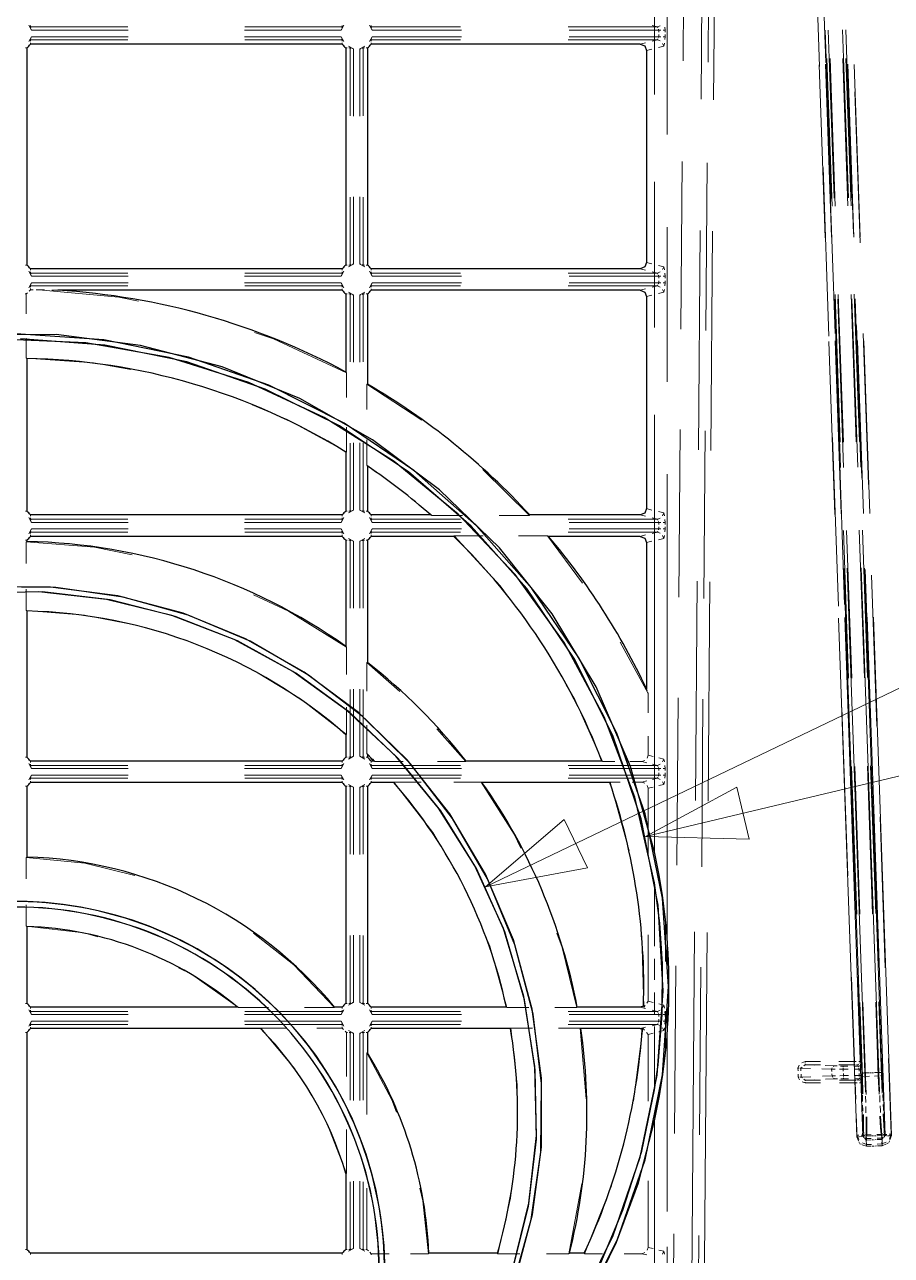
# Model space of a CAD drawing. Header units: millimetres. Extents: x 0 to 1989, y -338 to 950.
# Drawn here: x 850.9 to 988.3, y 220.9 to 416 of the extents above; entities that cross this region are included whole.
import ezdxf

# ---------------------------------------------------------------- set-up
doc = ezdxf.new("R2010")
doc.units = ezdxf.units.MM
doc.layers.add('DETAIL', color=8, linetype='Continuous')
doc.layers.add('FINE', color=9, linetype='Continuous')

msp = doc.modelspace()

# ---------------------------------------------------------------- linework, layer by layer
at = {"layer": 'DETAIL', "lineweight": 25}
for p, q in [((851.26, 412.29), (851.26, 377.87)), ((901.27, 412.88), (851.85, 412.88)), ((901.86, 412.29), (901.86, 377.87)), ((905.26, 412.29), (905.26, 377.87)), ((948.49, 412.88), (905.85, 412.88)), ((949.5, 411.89), (949.5, 378.28)), ((901.27, 377.28), (851.85, 377.28)), ((948.49, 377.28), (905.85, 377.28)), ((901.27, 373.88), (856.18, 373.88)), ((901.86, 373.29), (901.86, 360.92)), ((905.26, 373.29), (905.26, 359.02)), ((948.49, 373.88), (905.85, 373.88)), ((949.5, 372.89), (949.5, 339.28)), ((851.26, 363.07), (851.26, 338.87)), ((901.86, 348.23), (901.86, 338.87)), ((905.26, 346.03), (905.26, 338.87)), ((901.27, 338.28), (851.85, 338.28)), ((915.29, 338.28), (905.85, 338.28)), ((948.49, 338.28), (930.99, 338.28)), ((851.26, 334.29), (851.26, 334.07)), ((901.27, 334.88), (851.85, 334.88)), ((901.86, 334.29), (901.86, 317.44)), ((905.26, 334.29), (905.26, 314.91)), ((918.96, 334.88), (905.85, 334.88)), ((948.49, 334.88), (933.98, 334.88)), ((949.5, 333.89), (949.5, 310.72)), ((851.26, 323.06), (851.26, 299.87)), ((901.86, 303.45), (901.86, 299.87)), ((901.27, 299.28), (851.85, 299.28)), ((905.26, 300.31), (905.26, 299.87)), ((906.29, 299.28), (905.85, 299.28)), ((942.44, 299.28), (920.89, 299.28)), ((851.26, 295.29), (851.26, 284.06)), ((901.27, 295.88), (851.85, 295.88)), ((901.86, 295.29), (901.86, 260.87)), ((905.26, 295.29), (905.26, 260.87)), ((909.43, 295.88), (905.85, 295.88)), ((943.67, 295.88), (923.42, 295.88)), ((884.65, 260.28), (851.85, 260.28)), ((901.27, 260.28), (900.07, 260.28)), ((927.29, 260.28), (905.85, 260.28)), ((948.49, 260.28), (938.51, 260.28)), ((949.01, 260.42), (948.49, 260.28)), ((851.26, 256.29), (851.26, 221.87)), ((888.33, 256.88), (851.85, 256.88)), ((905.26, 256.29), (905.26, 253.05)), ((927.94, 256.88), (905.85, 256.88)), ((948.49, 256.88), (939.08, 256.88)), ((948.49, 256.88), (948.83, 256.83)), ((983.81, 239.83), (983.81, 240.3)), ((987.27, 240.42), (987.31, 239.95)), ((901.86, 233.9), (901.86, 221.87)), ((901.27, 221.28), (851.85, 221.28)), ((925.87, 221.28), (915, 221.28)), ((939.62, 221.28), (937.27, 221.28))]:
    msp.add_line(p, q, dxfattribs=at)
for points in [[(851.26, 412.29, 0.073339), (851.85, 412.88)], [(901.27, 412.88, 0.07335), (901.86, 412.29)], [(905.26, 412.29, 0.073339), (905.85, 412.88)], [(851.85, 377.28, 0.07335), (851.26, 377.87)], [(901.86, 377.87, 0.073339), (901.27, 377.28)], [(905.85, 377.28, 0.073662), (905.26, 377.87)], [(901.86, 360.92, 0.108704), (856.18, 373.88)], [(901.27, 373.88, 0.073246), (901.86, 373.29)], [(905.26, 373.29, 0.073581), (905.85, 373.88)], [(901.86, 348.23, 0.134913), (851.26, 363.07)], [(930.99, 338.28, 0.075183), (905.26, 359.02)], [(915.29, 338.28, 0.031893), (905.26, 346.03)], [(851.85, 338.28, 0.07335), (851.26, 338.87)], [(901.86, 338.87, 0.073339), (901.27, 338.28)], [(905.85, 338.28, 0.073662), (905.26, 338.87)], [(851.26, 334.29, 0.073416), (851.85, 334.88)], [(901.86, 317.44, 0.150472), (851.26, 334.07)], [(901.27, 334.88, 0.07335), (901.86, 334.29)], [(905.26, 334.29, 0.073416), (905.85, 334.88)], [(942.44, 299.28, 0.108413), (918.96, 334.88)], [(949.5, 310.72, 0.065246), (933.98, 334.88)], [(901.86, 303.45, 0.175939), (851.26, 323.06)], [(920.89, 299.28, 0.061296), (905.26, 314.91)], [(851.85, 299.28, 0.073442), (851.26, 299.87)], [(901.86, 299.87, 0.073558), (901.27, 299.28)], [(906.29, 299.28, 0.004605), (905.26, 300.31)], [(905.85, 299.28, 0.073754), (905.26, 299.87)], [(851.26, 295.29, 0.073416), (851.85, 295.88)], [(901.27, 295.88, 0.07335), (901.86, 295.29)], [(905.26, 295.29, 0.073416), (905.85, 295.88)], [(927.29, 260.28, 0.127279), (909.43, 295.88)], [(938.51, 260.28, 0.108064), (923.42, 295.88)], [(949.01, 260.42, 0.090852), (943.67, 295.88)], [(900.07, 260.28, 0.217002), (851.26, 284.06)], [(867.96, 163.11, 0.414212), (905.04, 236.98, 0.414213), (831.16, 274.06, 0.414214), (794.08, 200.18, 0.236852), (831.16, 163.11)], [(867.42, 162.96, 0.414215), (905.18, 236.45, 0.414215), (831.7, 274.21, 0.414212), (793.94, 200.72, 0.241885), (831.7, 162.96)], [(884.65, 260.28, 0.168681), (851.26, 273.06), (851.26, 260.87)], [(952.52, 253.04, 0.051038), (952.52, 274.12)], [(851.85, 260.28, 0.073373), (851.26, 260.87)], [(901.86, 260.87, 0.073393), (901.27, 260.28)], [(905.85, 260.28, 0.073685), (905.26, 260.87)], [(851.26, 256.29, 0.073558), (851.85, 256.88)], [(901.86, 233.9, 0.124204), (888.33, 256.88)], [(905.26, 256.29, 0.073558), (905.85, 256.88)], [(925.87, 221.28, 0.113599), (927.94, 256.88)], [(937.27, 221.28, 0.099452), (939.08, 256.88)], [(939.62, 221.28, 0.093058), (948.83, 256.83)], [(915, 221.28, 0.128943), (905.26, 253.05)], [(851.85, 221.28, 0.073373), (851.26, 221.87)], [(901.86, 221.87, 0.073393), (901.27, 221.28)]]:
    msp.add_lwpolyline(points, format="xyb", dxfattribs=at)
for points in [[(948.49, 412.88), (949.21, 412.59), (949.5, 411.89)], [(949.5, 378.28), (949.21, 377.57), (948.49, 377.28)], [(948.49, 373.88), (949.21, 373.59), (949.5, 372.89)], [(950.79, 284.89), (946.98, 298.42), (941.51, 311.02), (934.54, 322.59), (926.21, 333.05), (916.67, 342.28), (906.06, 350.2), (894.54, 356.72), (882.24, 361.73), (869.31, 365.14), (855.91, 366.85), (842.18, 366.78)], [(938.85, 211.41), (944.85, 223.35), (949.28, 236.11), (952.04, 249.56), (952.98, 263.58), (952.03, 277.54), (949.26, 290.94), (944.8, 303.68), (938.78, 315.61), (931.32, 326.62), (922.55, 336.57), (912.6, 345.34), (901.59, 352.8), (889.66, 358.82), (876.92, 363.28), (863.51, 366.05), (849.56, 367)], [(950.79, 280), (947.64, 293.57), (942.81, 306.3), (936.44, 318.09), (928.68, 328.82), (919.66, 338.41), (909.52, 346.75), (898.4, 353.73), (886.46, 359.26), (873.82, 363.24), (860.63, 365.55), (847.02, 366.11)], [(938.38, 212.31), (944.2, 224.08), (948.5, 236.52), (951.18, 249.5), (952.15, 262.87), (951.34, 276.46), (948.64, 290.14), (944.14, 303.33), (938.04, 315.51), (930.52, 326.6), (921.7, 336.5), (911.76, 345.13), (900.83, 352.4), (889.06, 358.23), (876.62, 362.52), (863.64, 365.2), (850.27, 366.18)], [(949.5, 339.28), (949.21, 338.57), (948.49, 338.28)], [(948.49, 334.88), (949.21, 334.59), (949.5, 333.89)], [(928.32, 218.87), (930.86, 229.23), (932.05, 239.94), (931.8, 250.9), (930.04, 261.98), (926.81, 272.73), (922.27, 282.7), (916.55, 291.84), (909.76, 300.07), (902.02, 307.3), (893.44, 313.48), (884.16, 318.52), (874.27, 322.34), (863.91, 324.89), (853.2, 326.07), (842.24, 325.82)], [(928.18, 218.33), (930.79, 228.67), (932.05, 239.39), (931.87, 250.35), (930.18, 261.45), (927.02, 272.21), (922.56, 282.23), (916.89, 291.41), (910.16, 299.68), (902.46, 306.97), (893.93, 313.2), (884.67, 318.31), (874.81, 322.2), (864.47, 324.81), (853.75, 326.07), (842.79, 325.89)], [(928.67, 217.07), (931.42, 227.42), (932.84, 238.11), (932.85, 249.01), (931.39, 259.99), (928.4, 270.93), (923.97, 281.37), (918.31, 290.9), (911.56, 299.45), (903.83, 306.97), (895.25, 313.39), (885.96, 318.65), (876.07, 322.69), (865.72, 325.45), (855.03, 326.86), (844.13, 326.87)], [(928.37, 216.29), (931.23, 226.61), (932.75, 237.29), (932.87, 248.18), (931.52, 259.17), (928.64, 270.14), (924.32, 280.62), (918.76, 290.2), (912.09, 298.82), (904.44, 306.41), (895.93, 312.91), (886.69, 318.26), (876.85, 322.4), (866.53, 325.26), (855.86, 326.77), (844.96, 326.89)], [(952.52, 274.12), (952.01, 278.05), (951.46, 281.46), (950.79, 284.89)], [(950.79, 247.17), (951.35, 251.13), (951.99, 259.1), (952.03, 267.16), (951.61, 273.6), (950.79, 280)], [(950.79, 242.28), (951.55, 246.21), (952.09, 249.62), (952.52, 253.04)], [(876.91, 164.74), (886.34, 167.85), (895.32, 171.81), (903.82, 176.57), (911.77, 182.08), (919.15, 188.29), (925.9, 195.15), (931.99, 202.61), (937.36, 210.62), (941.97, 219.13), (945.77, 228.09), (948.73, 237.46), (950.79, 247.17)], [(940.38, 214.08), (944.72, 223.03), (948.21, 232.45), (950.79, 242.28)]]:
    msp.add_lwpolyline(points, dxfattribs=at)
for points in [[(849.56, 161, 0.414214), (907.14, 218.58, 0.414214), (849.56, 276.16, 0.414214), (791.98, 218.58), (792.51, 210.81), (794.05, 203.35), (796.54, 196.26), (799.89, 189.62), (804.04, 183.49), (808.93, 177.95), (814.47, 173.07), (820.59, 168.91), (827.24, 165.56), (834.33, 163.07), (841.79, 161.53)], [(849.56, 161.03, 0.414215), (907.11, 218.58, 0.414214), (849.56, 276.13, 0.414214), (792.01, 218.58), (792.54, 210.82), (794.08, 203.36), (796.56, 196.27), (799.91, 189.63), (804.06, 183.5), (808.94, 177.97), (814.48, 173.09), (820.61, 168.93), (827.25, 165.58), (834.33, 163.1), (841.8, 161.56)]]:
    msp.add_lwpolyline(points, format="xyb", close=True, dxfattribs=at)
at = {"layer": 'FINE', "lineweight": 9}
for p, q in [((958.16, 404.17), (959, 508.36)), ((960.98, 508.25), (960.14, 404.06)), ((955.5, 436.78), (955.29, 410.22)), ((959.25, 410), (959.47, 436.55)), ((975.98, 436.08), (976.92, 409.36)), ((977.9, 409.99), (976.96, 436.82)), ((950.79, 427.99), (950.79, 404.91)), ((952.77, 398.54), (952.77, 423.01)), ((852.01, 415.1), (851.58, 415.88)), ((851.85, 415.81), (851.85, 415.6)), ((867.3, 415.6), (851.85, 415.6)), ((901.27, 415.6), (885.83, 415.6)), ((901.54, 415.88), (901.11, 415.1)), ((901.27, 415.6), (901.27, 415.81)), ((906.01, 415.1), (905.58, 415.88)), ((905.85, 415.81), (905.85, 415.6)), ((920.04, 415.6), (905.85, 415.6)), ((951.24, 415.6), (951.68, 415.78)), ((951.24, 415.6), (951.3, 415.44)), ((952.43, 415.1), (952.4, 415.57)), ((851.58, 413.28), (852.01, 414.06)), ((851.85, 413.56), (867.3, 413.56)), ((851.85, 413.35), (851.85, 413.56)), ((852.01, 414.06), (851.97, 413.91)), ((852.01, 415.1), (867.35, 415.1)), ((867.35, 414.06), (852.01, 414.06)), ((885.77, 415.1), (901.11, 415.1)), ((901.11, 414.06), (885.77, 414.06)), ((885.83, 413.56), (901.27, 413.56)), ((901.11, 415.1), (901.15, 415.26)), ((901.11, 414.06), (901.54, 413.28)), ((901.27, 413.56), (901.27, 413.35)), ((905.58, 413.28), (906.01, 414.06)), ((905.85, 413.56), (920.04, 413.56)), ((905.85, 413.35), (905.85, 413.56)), ((906.01, 414.06), (905.97, 413.91)), ((906.01, 415.1), (920.2, 415.1)), ((920.2, 414.06), (906.01, 414.06)), ((937.06, 413.56), (951.24, 413.56)), ((937.24, 415.1), (951.44, 415.1)), ((951.44, 414.06), (937.24, 414.06)), ((951.24, 413.56), (950.38, 413.35)), ((951.3, 413.72), (951.24, 413.56)), ((951.24, 413.56), (951.68, 413.38)), ((951.38, 415.26), (951.44, 415.1)), ((951.44, 414.06), (951.38, 413.91)), ((951.44, 415.1), (951.75, 415.1)), ((951.44, 415.1), (951.44, 414.78)), ((951.44, 414.39), (951.44, 414.06)), ((951.44, 414.06), (951.75, 414.06)), ((952.12, 415.1), (952.43, 415.1)), ((952.12, 414.06), (952.43, 414.06)), ((952.4, 413.59), (952.43, 414.06)), ((952.43, 414.78), (952.43, 415.1)), ((952.43, 414.06), (952.43, 414.39)), ((978.74, 388.44), (977.8, 415.1)), ((978.3, 415.12), (979.24, 388.46)), ((981.5, 388.5), (980.58, 415.15)), ((981.08, 415.15), (982, 388.5)), ((851.05, 412.29), (851.26, 412.29)), ((851.85, 412.88), (851.85, 413.1)), ((901.27, 413.1), (901.27, 412.88)), ((902.07, 412.29), (901.86, 412.29)), ((902.26, 412.56), (903.04, 412.14)), ((902.54, 412.29), (902.33, 412.29)), ((902.54, 412.29), (902.54, 401.53)), ((903.04, 412.14), (902.88, 412.17)), ((903.04, 401.48), (903.04, 412.14)), ((904.08, 412.14), (904.86, 412.56)), ((904.08, 412.14), (904.08, 401.48)), ((904.58, 401.53), (904.58, 412.29)), ((904.58, 412.29), (904.79, 412.29)), ((905.05, 412.29), (905.26, 412.29)), ((905.85, 412.88), (905.85, 413.1)), ((924, 279.33), (1200.51, 412.13)), ((949.35, 413.1), (948.49, 412.88)), ((949.5, 411.89), (950.35, 412.1)), ((951.38, 412.35), (952.23, 412.57)), ((952.05, 413), (952.23, 412.57)), ((952.23, 412.57), (952.37, 413.02)), ((977.82, 382.21), (976.86, 409.61)), ((977.86, 409.7), (978.82, 382.3)), ((978.09, 410.59), (978.9, 387.22)), ((979.4, 387.21), (978.59, 410.58)), ((980.61, 410.61), (981.42, 387.25)), ((981.92, 387.27), (981.11, 410.63)), ((982.35, 382.32), (981.39, 409.7)), ((982.39, 409.68), (983.35, 382.3)), ((981.44, 407.04), (982.29, 382.84)), ((983.34, 381.39), (982.51, 405.33)), ((955.17, 394.29), (954.95, 367.74)), ((958.91, 367.51), (959.13, 394.06)), ((977.48, 393.32), (978.42, 366.59)), ((979.4, 367.05), (978.46, 393.88)), ((950.79, 391.06), (950.79, 367.98)), ((902.54, 388.63), (902.54, 377.87)), ((903.04, 378.03), (903.04, 388.69)), ((904.08, 388.69), (904.08, 378.03)), ((904.58, 377.87), (904.58, 388.63)), ((952.77, 359.39), (952.77, 383.86)), ((957.72, 348.61), (958, 383.34)), ((959.98, 383.22), (959.7, 348.49)), ((851.26, 377.87), (851.05, 377.87)), ((852.01, 376.1), (851.58, 376.88)), ((851.85, 377.28), (851.85, 377.07)), ((851.85, 376.81), (851.85, 376.6)), ((867.3, 376.6), (851.85, 376.6)), ((901.27, 376.6), (885.83, 376.6)), ((901.54, 376.88), (901.11, 376.1)), ((901.27, 377.07), (901.27, 377.28)), ((901.27, 376.6), (901.27, 376.81)), ((901.86, 377.87), (902.07, 377.87)), ((903.04, 378.03), (902.26, 377.6)), ((902.33, 377.87), (902.54, 377.87)), ((904.08, 378.03), (904.24, 377.99)), ((904.86, 377.6), (904.08, 378.03)), ((904.79, 377.87), (904.58, 377.87)), ((905.26, 377.87), (905.05, 377.87)), ((906.01, 376.1), (905.58, 376.88)), ((905.85, 377.28), (905.85, 377.07)), ((905.85, 376.81), (905.85, 376.6)), ((920.04, 376.6), (905.85, 376.6)), ((951.24, 376.6), (937.06, 376.6)), ((948.49, 377.28), (949.35, 377.07)), ((950.35, 378.06), (949.5, 378.28)), ((950.38, 376.81), (951.24, 376.6)), ((951.24, 376.6), (951.68, 376.78)), ((951.24, 376.6), (951.3, 376.44)), ((952.23, 377.6), (951.38, 377.81)), ((952.05, 377.16), (952.23, 377.6)), ((952.37, 377.14), (952.23, 377.6)), ((952.43, 376.1), (952.4, 376.57)), ((851.58, 374.28), (852.01, 375.06)), ((851.85, 374.56), (867.3, 374.56)), ((851.85, 374.37), (851.85, 374.56)), ((852.01, 375.06), (851.97, 374.91)), ((852.01, 376.1), (867.35, 376.1)), ((867.35, 375.06), (852.01, 375.06)), ((885.77, 376.1), (901.11, 376.1)), ((901.11, 375.06), (885.77, 375.06)), ((885.83, 374.56), (901.27, 374.56)), ((901.11, 376.1), (901.15, 376.26)), ((901.11, 375.06), (901.54, 374.28)), ((901.27, 374.56), (901.27, 374.35)), ((905.58, 374.28), (906.01, 375.06)), ((905.85, 374.56), (920.04, 374.56)), ((905.85, 374.35), (905.85, 374.56)), ((906.01, 375.06), (905.97, 374.91)), ((906.01, 376.1), (920.2, 376.1)), ((920.2, 375.06), (906.01, 375.06)), ((937.24, 376.1), (951.44, 376.1)), ((951.44, 375.06), (937.24, 375.06)), ((951.3, 374.72), (951.24, 374.56)), ((951.24, 374.56), (951.68, 374.38)), ((951.38, 376.26), (951.44, 376.1)), ((951.44, 375.06), (951.38, 374.91)), ((951.44, 376.1), (951.75, 376.1)), ((951.44, 376.1), (951.44, 375.78)), ((951.44, 375.39), (951.44, 375.06)), ((951.44, 375.06), (951.75, 375.06)), ((952.12, 376.1), (952.43, 376.1)), ((952.12, 375.06), (952.43, 375.06)), ((952.4, 374.59), (952.43, 375.06)), ((952.43, 375.78), (952.43, 376.1)), ((952.43, 375.06), (952.43, 375.39)), ((851, 373.29), (851.19, 373.29)), ((851.19, 373.29), (851.41, 373.48)), ((851.19, 373.29), (851.19, 370.12)), ((851.66, 373.73), (851.86, 373.95)), ((851.86, 373.95), (851.85, 374.14)), ((852.26, 373.95), (851.86, 373.95)), ((853.16, 373.95), (852.75, 373.95)), ((853.16, 373.95), (854.1, 373.93)), ((855.24, 373.91), (856.18, 373.88)), ((901.27, 374.1), (901.27, 373.88)), ((902.07, 373.29), (901.86, 373.29)), ((902.26, 373.56), (903.04, 373.14)), ((902.54, 373.29), (902.33, 373.29)), ((902.54, 373.29), (902.54, 362.53)), ((903.04, 373.14), (902.88, 373.17)), ((903.04, 362.48), (903.04, 373.14)), ((904.08, 373.14), (904.86, 373.56)), ((904.08, 373.14), (904.08, 362.48)), ((904.58, 362.53), (904.58, 373.29)), ((904.58, 373.29), (904.79, 373.29)), ((905.05, 373.29), (905.26, 373.29)), ((905.85, 373.88), (905.85, 374.1)), ((949.35, 374.1), (948.49, 373.88)), ((949.5, 372.89), (950.35, 373.1)), ((951.38, 373.35), (952.23, 373.57)), ((952.05, 374), (952.23, 373.57)), ((952.23, 373.57), (952.37, 374.02)), ((979.39, 373.2), (980.21, 349.83)), ((980.71, 349.82), (979.89, 373.19)), ((981.91, 373.23), (982.73, 349.86)), ((982.98, 345.87), (982.06, 372.51)), ((983.23, 349.89), (982.41, 373.25)), ((982.56, 372.51), (983.48, 345.86)), ((980.23, 345.79), (979.3, 372.45)), ((979.8, 372.47), (980.73, 345.82)), ((982.79, 368.32), (983.64, 344.13)), ((984.67, 343.09), (983.84, 367.03)), ((851.19, 366.31), (851.19, 363.14)), ((979.36, 338.37), (978.4, 365.77)), ((979.4, 365.86), (980.36, 338.46)), ((983.87, 338.52), (982.92, 365.89)), ((983.92, 365.87), (984.87, 338.49)), ((851.19, 363.14), (851.21, 363.12)), ((851.24, 363.09), (851.26, 363.07)), ((901.88, 360.88), (901.86, 360.92)), ((901.93, 360.8), (901.91, 360.84)), ((901.93, 360.8), (901.93, 356.89)), ((905.19, 358.98), (905.21, 358.99)), ((905.19, 358.98), (913.88, 353.31)), ((905.19, 358.98), (905.19, 354.97)), ((905.24, 359), (905.26, 359.02)), ((950.79, 354.13), (950.79, 284.89)), ((901.93, 352.18), (901.93, 348.27)), ((954.83, 351.8), (954.61, 325.25)), ((958.58, 325.02), (958.79, 351.58)), ((902.54, 349.63), (902.54, 338.87)), ((903.04, 339.03), (903.04, 349.69)), ((904.08, 349.69), (904.08, 339.03)), ((904.58, 338.87), (904.58, 349.63)), ((905.19, 350.17), (905.19, 346.16)), ((978.98, 350.56), (979.91, 323.83)), ((980.9, 324.11), (979.96, 350.94)), ((901.88, 348.24), (901.86, 348.23)), ((901.93, 348.27), (901.91, 348.25)), ((905.19, 346.16), (908.48, 343.78)), ((905.19, 346.16), (905.21, 346.12)), ((905.24, 346.07), (905.26, 346.03)), ((923.57, 345.5), (930.96, 338.21)), ((949.35, 287.34), (1200.51, 347.13)), ((912.34, 340.8), (915.47, 338.21)), ((851.26, 338.87), (851.05, 338.87)), ((852.01, 337.1), (851.58, 337.88)), ((851.85, 338.28), (851.85, 338.07)), ((851.85, 337.81), (851.85, 337.6)), ((867.3, 337.6), (851.85, 337.6)), ((901.27, 337.6), (885.83, 337.6)), ((901.54, 337.88), (901.11, 337.1)), ((901.27, 338.07), (901.27, 338.28)), ((901.27, 337.6), (901.27, 337.81)), ((901.86, 338.87), (902.07, 338.87)), ((903.04, 339.03), (902.26, 338.6)), ((902.33, 338.87), (902.54, 338.87)), ((904.08, 339.03), (904.24, 338.99)), ((904.86, 338.6), (904.08, 339.03)), ((904.79, 338.87), (904.58, 338.87)), ((905.26, 338.87), (905.05, 338.87)), ((906.01, 337.1), (905.58, 337.88)), ((905.85, 338.28), (905.85, 338.07)), ((905.85, 337.81), (905.85, 337.6)), ((920.04, 337.6), (905.85, 337.6)), ((915.35, 338.26), (915.29, 338.28)), ((915.47, 338.21), (915.42, 338.23)), ((920.31, 338.21), (915.47, 338.21)), ((930.96, 338.21), (926.12, 338.21)), ((930.96, 338.21), (930.97, 338.23)), ((930.98, 338.26), (930.99, 338.28)), ((948.49, 338.28), (949.35, 338.07)), ((950.35, 339.06), (949.5, 339.28)), ((951.24, 337.6), (951.68, 337.78)), ((951.24, 337.6), (951.3, 337.44)), ((952.23, 338.6), (951.38, 338.81)), ((952.05, 338.16), (952.23, 338.6)), ((952.37, 338.14), (952.23, 338.6)), ((952.43, 337.1), (952.4, 337.57)), ((851.58, 335.28), (852.01, 336.06)), ((851.85, 335.56), (867.3, 335.56)), ((851.85, 335.35), (851.85, 335.56)), ((852.01, 336.06), (851.97, 335.91)), ((852.01, 337.1), (867.35, 337.1)), ((867.35, 336.06), (852.01, 336.06)), ((885.77, 337.1), (901.11, 337.1)), ((901.11, 336.06), (885.77, 336.06)), ((885.83, 335.56), (901.27, 335.56)), ((901.11, 337.1), (901.15, 337.26)), ((901.11, 336.06), (901.54, 335.28)), ((901.27, 335.56), (901.27, 335.35)), ((905.58, 335.28), (906.01, 336.06)), ((905.85, 335.56), (920.04, 335.56)), ((905.85, 335.35), (905.85, 335.56)), ((906.01, 336.06), (905.97, 335.91)), ((906.01, 337.1), (920.2, 337.1)), ((920.2, 336.06), (906.01, 336.06)), ((951.3, 335.72), (951.24, 335.56)), ((951.24, 335.56), (951.68, 335.38)), ((951.38, 337.26), (951.44, 337.1)), ((951.44, 336.06), (951.38, 335.91)), ((951.44, 337.1), (951.75, 337.1)), ((951.44, 336.06), (951.75, 336.06)), ((952.12, 337.1), (952.43, 337.1)), ((952.12, 336.06), (952.43, 336.06)), ((952.4, 335.59), (952.43, 336.06)), ((952.43, 336.78), (952.43, 337.1)), ((952.43, 336.06), (952.43, 336.39)), ((980.7, 335.8), (981.52, 312.43)), ((982.02, 312.42), (981.2, 335.79)), ((983.22, 335.84), (984.03, 312.48)), ((984.53, 312.51), (983.72, 335.87)), ((851.05, 334.29), (851.26, 334.29)), ((851.19, 334), (851.21, 334.02)), ((851.19, 334), (851.19, 330.6)), ((851.24, 334.04), (851.26, 334.07)), ((851.85, 334.88), (851.85, 335.1)), ((901.27, 335.1), (901.27, 334.88)), ((902.07, 334.29), (901.86, 334.29)), ((902.26, 334.56), (903.04, 334.14)), ((902.54, 334.29), (902.33, 334.29)), ((902.54, 334.29), (902.54, 323.53)), ((903.04, 334.14), (902.88, 334.17)), ((903.04, 323.48), (903.04, 334.14)), ((904.08, 334.14), (904.86, 334.56)), ((904.08, 334.14), (904.08, 323.48)), ((904.58, 323.53), (904.58, 334.29)), ((904.58, 334.29), (904.79, 334.29)), ((905.05, 334.29), (905.26, 334.29)), ((905.85, 334.88), (905.85, 335.1)), ((918.97, 334.91), (918.96, 334.88)), ((918.99, 334.95), (918.98, 334.93)), ((923.63, 334.95), (918.99, 334.95)), ((933.83, 334.95), (929.19, 334.95)), ((933.83, 334.95), (939.34, 327.48)), ((933.83, 334.95), (933.87, 334.93)), ((933.93, 334.91), (933.98, 334.88)), ((949.35, 335.1), (948.49, 334.88)), ((949.5, 333.89), (950.35, 334.1)), ((951.38, 334.35), (952.23, 334.57)), ((952.05, 335), (952.23, 334.57)), ((952.23, 334.57), (952.37, 335.02)), ((983.6, 249.81), (980.79, 329.79)), ((981.29, 329.82), (984.1, 249.85)), ((984.04, 329.87), (986.82, 249.92)), ((984.14, 329.61), (984.98, 305.41)), ((957.28, 293.04), (957.55, 327.77)), ((959.53, 327.66), (959.26, 292.93)), ((986.01, 304.8), (985.17, 328.73)), ((851.19, 326.53), (851.19, 323.13)), ((851.19, 323.13), (851.21, 323.11)), ((851.24, 323.09), (851.26, 323.06)), ((982.81, 239.74), (979.93, 321.93)), ((980.93, 322.03), (983.81, 239.83)), ((987.31, 239.95), (984.45, 322.09)), ((985.45, 322.07), (988.31, 239.93)), ((945.32, 318.11), (949.78, 309.96)), ((901.88, 317.4), (901.86, 317.44)), ((901.93, 317.3), (901.91, 317.35)), ((901.93, 317.3), (901.93, 312.99)), ((905.19, 314.88), (905.21, 314.89)), ((905.19, 314.88), (910.39, 310.28)), ((905.19, 314.88), (905.19, 310.38)), ((905.24, 314.9), (905.26, 314.91)), ((902.54, 310.63), (902.54, 299.87)), ((903.04, 300.03), (903.04, 310.69)), ((904.08, 310.69), (904.08, 300.03)), ((904.58, 299.87), (904.58, 310.63)), ((949.59, 310.48), (949.5, 310.72)), ((949.78, 309.96), (949.69, 310.2)), ((949.78, 309.96), (949.78, 306.91)), ((954.49, 309.32), (954.28, 282.76)), ((958.24, 282.53), (958.45, 309.09)), ((980.47, 307.79), (981.41, 281.07)), ((982.4, 281.17), (981.47, 308.01)), ((905.19, 304.98), (905.19, 300.47)), ((916.26, 304.41), (920.86, 299.21)), ((901.88, 303.46), (901.86, 303.45)), ((949.78, 303.25), (949.78, 300.21)), ((905.19, 300.47), (905.59, 300.08)), ((905.19, 300.47), (905.21, 300.42)), ((905.24, 300.36), (905.26, 300.31)), ((851.26, 299.87), (851.05, 299.87)), ((852.01, 298.1), (851.58, 298.88)), ((851.85, 299.28), (851.85, 299.07)), ((851.85, 298.81), (851.85, 298.6)), ((867.3, 298.6), (851.85, 298.6)), ((901.27, 298.6), (885.83, 298.6)), ((901.54, 298.88), (901.11, 298.1)), ((901.27, 299.07), (901.27, 299.28)), ((901.27, 298.6), (901.27, 298.81)), ((901.86, 299.87), (902.07, 299.87)), ((903.04, 300.03), (902.26, 299.6)), ((902.33, 299.87), (902.54, 299.87)), ((904.08, 300.03), (904.24, 299.99)), ((904.86, 299.6), (904.08, 300.03)), ((904.79, 299.87), (904.58, 299.87)), ((905.26, 299.87), (905.05, 299.87)), ((906.01, 298.1), (905.58, 298.88)), ((905.85, 299.28), (905.85, 299.07)), ((905.85, 298.81), (905.85, 298.6)), ((920.04, 298.6), (905.85, 298.6)), ((906.06, 299.61), (906.45, 299.21)), ((906.34, 299.26), (906.29, 299.28)), ((906.45, 299.21), (906.4, 299.23)), ((910.95, 299.21), (906.45, 299.21)), ((920.86, 299.21), (916.36, 299.21)), ((920.86, 299.21), (920.87, 299.23)), ((920.88, 299.26), (920.89, 299.28)), ((942.47, 299.26), (942.44, 299.28)), ((942.54, 299.21), (942.51, 299.23)), ((944.49, 299.21), (942.54, 299.21)), ((948.78, 299.21), (946.83, 299.21)), ((948.78, 299.21), (949.22, 299.39)), ((948.78, 299.21), (949.54, 299.02)), ((949.6, 299.76), (949.78, 300.21)), ((950.55, 300.02), (949.78, 300.21)), ((951.24, 298.6), (951.68, 298.78)), ((951.24, 298.6), (951.3, 298.44)), ((952.23, 299.6), (951.46, 299.79)), ((952.05, 299.16), (952.23, 299.6)), ((952.37, 299.14), (952.23, 299.6)), ((952.43, 298.1), (952.4, 298.57)), ((982.01, 298.41), (982.82, 275.04)), ((983.32, 275.03), (982.51, 298.4)), ((984.52, 298.46), (985.34, 275.09)), ((985.84, 275.13), (985.02, 298.5)), ((851.58, 296.28), (852.01, 297.06)), ((851.85, 296.56), (867.3, 296.56)), ((851.85, 296.35), (851.85, 296.56)), ((852.01, 297.06), (851.97, 296.91)), ((852.01, 298.1), (867.35, 298.1)), ((867.35, 297.06), (852.01, 297.06)), ((885.77, 298.1), (901.11, 298.1)), ((901.11, 297.06), (885.77, 297.06)), ((885.83, 296.56), (901.27, 296.56)), ((901.11, 298.1), (901.15, 298.26)), ((901.11, 297.06), (901.54, 296.28)), ((901.27, 296.56), (901.27, 296.35)), ((905.58, 296.28), (906.01, 297.06)), ((905.85, 296.56), (920.04, 296.56)), ((905.85, 296.35), (905.85, 296.56)), ((906.01, 297.06), (905.97, 296.91)), ((906.01, 298.1), (920.2, 298.1)), ((920.2, 297.06), (906.01, 297.06)), ((937.06, 296.56), (951.24, 296.56)), ((951.24, 296.56), (950.47, 296.37)), ((951.3, 296.72), (951.24, 296.56)), ((951.24, 296.56), (951.68, 296.38)), ((951.38, 298.26), (951.44, 298.1)), ((951.44, 297.06), (951.38, 296.91)), ((951.44, 298.1), (951.75, 298.1)), ((951.44, 297.06), (951.75, 297.06)), ((952.12, 298.1), (952.43, 298.1)), ((952.12, 297.06), (952.43, 297.06)), ((952.4, 296.59), (952.43, 297.06)), ((952.43, 297.78), (952.43, 298.1)), ((952.43, 297.06), (952.43, 297.39)), ((851.05, 295.29), (851.26, 295.29)), ((851.85, 295.88), (851.85, 296.1)), ((901.27, 296.1), (901.27, 295.88)), ((902.07, 295.29), (901.86, 295.29)), ((902.26, 295.56), (903.04, 295.14)), ((902.54, 295.29), (902.33, 295.29)), ((902.54, 295.29), (902.54, 284.53)), ((903.04, 295.14), (902.88, 295.17)), ((903.04, 284.48), (903.04, 295.14)), ((904.08, 295.14), (904.86, 295.56)), ((904.08, 295.14), (904.08, 284.48)), ((904.58, 284.53), (904.58, 295.29)), ((904.58, 295.29), (904.79, 295.29)), ((905.05, 295.29), (905.26, 295.29)), ((905.85, 295.88), (905.85, 296.1)), ((909.44, 295.91), (909.43, 295.88)), ((909.47, 295.95), (909.46, 295.93)), ((913.78, 295.95), (909.47, 295.95)), ((923.28, 295.95), (918.96, 295.95)), ((923.28, 295.95), (923.32, 295.93)), ((923.37, 295.91), (923.42, 295.88)), ((943.69, 295.91), (943.67, 295.88)), ((943.72, 295.95), (943.71, 295.93)), ((943.72, 295.95), (946.75, 285.03)), ((945.3, 295.95), (943.72, 295.95)), ((949.22, 295.77), (948.78, 295.95)), ((949.78, 294.96), (949.6, 295.4)), ((949.78, 294.96), (950.55, 295.15)), ((949.78, 294.96), (949.78, 284.41)), ((951.46, 295.38), (952.23, 295.57)), ((952.05, 296), (952.23, 295.57)), ((952.23, 295.57), (952.37, 296.02)), ((985.49, 290.89), (986.33, 266.7)), ((987.34, 266.5), (986.51, 290.44)), ((851.19, 283.99), (851.21, 284.01)), ((851.19, 283.99), (851.19, 280.6)), ((851.24, 284.04), (851.26, 284.06)), ((950.79, 269.95), (950.79, 280)), ((851.19, 276.52), (851.19, 273.13)), ((851.19, 273.13), (851.21, 273.1)), ((851.24, 273.08), (851.26, 273.06)), ((952.52, 267.53), (952.52, 274.12)), ((902.54, 271.63), (902.54, 260.87)), ((903.04, 261.03), (903.04, 271.69)), ((904.08, 271.69), (904.08, 261.03)), ((904.58, 260.87), (904.58, 271.63)), ((948.76, 271.59), (949.07, 260.26)), ((949.78, 271.75), (949.78, 261.21)), ((956.28, 168.02), (957.11, 272.2)), ((950.79, 264.59), (950.79, 267.94)), ((954.15, 266.83), (953.94, 240.27)), ((957.9, 240.05), (958.11, 266.6)), ((981.97, 265.03), (982.44, 251.67)), ((983.44, 251.65), (982.97, 265.07)), ((950.79, 259.23), (950.79, 262.58)), ((851.26, 260.87), (851.05, 260.87)), ((852.01, 259.1), (851.58, 259.88)), ((851.85, 260.28), (851.85, 260.07)), ((851.85, 259.81), (851.85, 259.6)), ((867.3, 259.6), (851.85, 259.6)), ((884.71, 260.26), (884.65, 260.28)), ((884.84, 260.21), (884.78, 260.23)), ((889.59, 260.21), (884.84, 260.21)), ((901.27, 259.6), (885.83, 259.6)), ((900.04, 260.21), (895.29, 260.21)), ((900.04, 260.21), (900.05, 260.23)), ((900.06, 260.26), (900.07, 260.28)), ((901.54, 259.88), (901.11, 259.1)), ((901.27, 260.07), (901.27, 260.28)), ((901.27, 259.6), (901.27, 259.81)), ((901.86, 260.87), (902.07, 260.87)), ((903.04, 261.03), (902.26, 260.6)), ((902.33, 260.87), (902.54, 260.87)), ((904.08, 261.03), (904.24, 260.99)), ((904.86, 260.6), (904.08, 261.03)), ((904.79, 260.87), (904.58, 260.87)), ((905.26, 260.87), (905.05, 260.87)), ((906.01, 259.1), (905.58, 259.88)), ((905.85, 260.28), (905.85, 260.07)), ((905.85, 259.81), (905.85, 259.6)), ((920.04, 259.6), (905.85, 259.6)), ((927.31, 260.26), (927.29, 260.28)), ((927.37, 260.21), (927.35, 260.23)), ((930.83, 260.21), (927.37, 260.21)), ((938.45, 260.21), (934.99, 260.21)), ((938.45, 260.21), (938.47, 260.23)), ((938.49, 260.26), (938.51, 260.28)), ((948.49, 260.28), (949.35, 260.07)), ((949.01, 260.42), (949.03, 260.37)), ((949.05, 260.31), (949.07, 260.26)), ((949.07, 260.26), (949.3, 260.55)), ((949.56, 260.91), (949.78, 261.21)), ((950.55, 261.02), (949.78, 261.21)), ((951.24, 259.6), (951.68, 259.78)), ((951.24, 259.6), (951.3, 259.44)), ((952.23, 260.6), (951.46, 260.79)), ((952.05, 260.16), (952.23, 260.6)), ((952.37, 260.14), (952.23, 260.6)), ((952.43, 259.1), (952.4, 259.57)), ((952.52, 253.04), (952.52, 259.63)), ((983.31, 261.02), (983.72, 249.33)), ((984.22, 249.32), (983.81, 261.01)), ((985.83, 261.07), (986.24, 249.39)), ((986.73, 249.44), (986.33, 261.12)), ((851.58, 257.28), (852.01, 258.06)), ((852.01, 258.06), (851.97, 257.91)), ((852.01, 259.1), (867.35, 259.1)), ((867.35, 258.06), (852.01, 258.06)), ((885.77, 259.1), (901.11, 259.1)), ((901.11, 258.06), (885.77, 258.06)), ((885.83, 257.56), (901.27, 257.56)), ((901.11, 259.1), (901.15, 259.26)), ((901.11, 258.06), (901.54, 257.28)), ((901.27, 257.56), (901.27, 257.37)), ((905.58, 257.28), (906.01, 258.06)), ((905.85, 257.35), (905.85, 257.56)), ((905.85, 257.56), (920.04, 257.56)), ((906.01, 258.06), (905.97, 257.91)), ((906.01, 259.1), (920.2, 259.1)), ((920.2, 258.06), (906.01, 258.06)), ((951.3, 257.72), (951.24, 257.56)), ((951.24, 257.56), (951.68, 257.38)), ((951.38, 259.26), (951.44, 259.1)), ((951.44, 258.06), (951.38, 257.91)), ((951.44, 259.1), (951.75, 259.1)), ((951.44, 258.06), (951.75, 258.06)), ((952.12, 259.1), (952.43, 259.1)), ((952.12, 258.06), (952.43, 258.06)), ((952.4, 257.59), (952.43, 258.06)), ((952.43, 258.78), (952.43, 259.1)), ((952.43, 258.06), (952.43, 258.39)), ((851.05, 256.29), (851.26, 256.29)), ((851.85, 256.88), (851.85, 257.1)), ((888.34, 256.91), (888.33, 256.88)), ((888.36, 256.95), (888.35, 256.93)), ((888.36, 256.95), (893.78, 250.49)), ((892.39, 256.95), (888.36, 256.95)), ((901.27, 256.95), (897.23, 256.95)), ((901.27, 257.14), (901.27, 256.95)), ((901.27, 256.95), (901.46, 256.73)), ((901.71, 256.48), (901.93, 256.29)), ((901.93, 256.29), (901.93, 249.3)), ((902.12, 256.29), (901.93, 256.29)), ((902.26, 256.56), (903.04, 256.14)), ((902.54, 256.29), (902.35, 256.29)), ((902.54, 256.29), (902.54, 245.53)), ((903.04, 256.14), (902.88, 256.17)), ((903.04, 245.48), (903.04, 256.14)), ((904.08, 256.14), (904.86, 256.56)), ((904.08, 256.14), (904.08, 245.48)), ((904.58, 245.53), (904.58, 256.29)), ((904.58, 256.29), (904.79, 256.29)), ((905.05, 256.29), (905.26, 256.29)), ((905.85, 256.88), (905.85, 257.1)), ((927.96, 256.91), (927.94, 256.88)), ((928, 256.95), (927.98, 256.93)), ((931.44, 256.95), (928, 256.95)), ((939, 256.95), (935.56, 256.95)), ((939, 256.95), (939.92, 245.74)), ((939, 256.95), (939.02, 256.93)), ((939.05, 256.91), (939.08, 256.88)), ((948.91, 256.94), (947.42, 245.45)), ((949.35, 257.1), (948.49, 256.88)), ((948.86, 256.86), (948.83, 256.83)), ((949.78, 255.96), (949.51, 256.27)), ((949.78, 255.96), (950.55, 256.15)), ((949.78, 255.96), (949.78, 245.41)), ((950.79, 247.17), (950.79, 257.22)), ((952.05, 257), (952.23, 256.57)), ((905.19, 253.03), (905.19, 243.29)), ((905.19, 253.03), (905.21, 253.03)), ((905.24, 253.04), (905.26, 253.05)), ((974.62, 251.67), (974.14, 251.48)), ((974.62, 251.67), (974.62, 251.5)), ((977.07, 251.67), (974.62, 251.67)), ((982.44, 251.67), (980, 251.67)), ((982.44, 251.67), (982.44, 251.5)), ((982.75, 251.67), (982.44, 251.67)), ((983.44, 251.65), (983.35, 251.42)), ((983.5, 251.59), (983.44, 251.65)), ((988.26, 240.17), (987.84, 252.14)), ((973.71, 251.1), (973.5, 250.62)), ((973.5, 250.62), (973.64, 250.62)), ((973.5, 250.62), (973.52, 250.18)), ((973.54, 249.65), (973.55, 249.2)), ((973.81, 250.62), (973.96, 250.62)), ((973.96, 250.62), (974.16, 250.78)), ((973.97, 250.18), (973.96, 250.62)), ((973.96, 250.62), (975.48, 250.56)), ((974.42, 250.98), (974.62, 251.14)), ((976.08, 251.08), (974.62, 251.14)), ((974.62, 251.14), (977.07, 251.14)), ((979.29, 250.96), (977.83, 251.02)), ((978.84, 250.44), (978.91, 250.66)), ((978.84, 250.44), (979.41, 250.44)), ((978.88, 249.72), (978.9, 249.39)), ((979.08, 250.86), (979.29, 250.96)), ((979.72, 250.96), (979.29, 250.96)), ((980, 251.14), (982.44, 251.14)), ((980.09, 250.44), (980.65, 250.45)), ((980.65, 250.95), (980.23, 250.95)), ((981.43, 250.95), (980.65, 250.95)), ((980.65, 250.45), (980.65, 250.61)), ((980.65, 250.45), (981.44, 250.45)), ((980.67, 250.13), (980.65, 250.45)), ((980.72, 249.43), (980.7, 249.75)), ((983.13, 250.95), (982.35, 250.95)), ((982.39, 250.45), (983.18, 250.45)), ((982.44, 251.14), (982.59, 251.14)), ((982.78, 251.13), (982.94, 251.13)), ((983.16, 251.23), (982.94, 251.13)), ((982.94, 251.13), (983, 251.07)), ((983.07, 251.01), (983.13, 250.95)), ((983.35, 251.04), (983.13, 250.95)), ((983.13, 250.95), (983.14, 250.79)), ((983.16, 250.61), (983.18, 250.45)), ((983.18, 250.45), (983.33, 250.45)), ((983.18, 250.45), (983.19, 250.13)), ((983.2, 249.75), (983.21, 249.43)), ((983.62, 251.47), (983.54, 251.24)), ((983.62, 251.47), (983.57, 251.52)), ((983.69, 246.9), (983.6, 249.81)), ((983.68, 250.47), (983.66, 250.78)), ((983.69, 250.15), (983.68, 250.47)), ((983.71, 249.45), (983.7, 249.77)), ((983.83, 249.84), (983.78, 249.84)), ((983.91, 249.84), (983.86, 249.84)), ((984.1, 249.85), (983.94, 249.85)), ((984.1, 249.85), (984.78, 249.88)), ((984.1, 249.85), (984.2, 246.79)), ((984.91, 249.88), (985.14, 249.89)), ((985.28, 249.9), (985.5, 249.9)), ((986.47, 249.94), (986.32, 249.93)), ((986.43, 246.87), (986.32, 249.93)), ((986.55, 249.94), (986.5, 249.94)), ((986.64, 249.94), (986.59, 249.94)), ((986.82, 249.92), (986.93, 247.01)), ((973.55, 249.2), (973.7, 249.21)), ((973.55, 249.2), (973.76, 248.77)), ((973.87, 249.21), (974.01, 249.2)), ((974.2, 249.06), (974.01, 249.2)), ((974.17, 248.43), (974.62, 248.27)), ((974.62, 248.74), (974.43, 248.88)), ((974.62, 248.74), (976.1, 248.79)), ((977.1, 248.74), (974.62, 248.74)), ((974.62, 248.41), (974.62, 248.27)), ((974.62, 248.27), (977.1, 248.27)), ((978.9, 249.39), (977.37, 249.33)), ((977.88, 248.86), (979.36, 248.92)), ((979.47, 249.41), (978.9, 249.39)), ((978.99, 249.19), (978.9, 249.39)), ((979.36, 248.92), (979.16, 249.01)), ((979.36, 248.92), (979.78, 248.92)), ((982.56, 248.74), (980.08, 248.74)), ((980.72, 249.43), (980.15, 249.42)), ((980.29, 248.93), (980.72, 248.93)), ((981.5, 249.43), (980.72, 249.43)), ((980.72, 249.28), (980.72, 249.43)), ((980.72, 248.93), (981.5, 248.93)), ((983.21, 249.43), (982.43, 249.43)), ((982.45, 248.93), (983.23, 248.93)), ((982.71, 248.74), (982.56, 248.74)), ((982.56, 248.41), (982.56, 248.27)), ((982.56, 248.27), (982.87, 248.27)), ((983.06, 248.75), (982.9, 248.74)), ((983.11, 248.81), (983.06, 248.75)), ((983.06, 248.75), (983.27, 248.66)), ((983.21, 249.43), (983.37, 249.44)), ((983.21, 249.43), (983.22, 249.28)), ((983.23, 248.93), (983.45, 248.84)), ((983.46, 248.48), (983.56, 248.27)), ((983.56, 248.27), (983.61, 248.32)), ((983.65, 245.67), (983.56, 248.27)), ((983.64, 248.66), (983.73, 248.45)), ((983.68, 248.39), (983.73, 248.45)), ((983.72, 249.14), (983.71, 249.45)), ((983.72, 249.33), (983.81, 246.57)), ((984.06, 249.32), (984.22, 249.32)), ((984.22, 249.32), (984.85, 249.34)), ((984.31, 246.42), (984.22, 249.32)), ((985.61, 249.37), (986.24, 249.39)), ((986.24, 249.39), (986.39, 249.4)), ((986.24, 249.39), (986.35, 246.49)), ((986.84, 246.68), (986.73, 249.44)), ((983.73, 245.35), (983.71, 246.32)), ((984.21, 246.18), (984.24, 245.16)), ((986.5, 245.24), (986.46, 246.26)), ((986.95, 246.43), (987, 245.46)), ((950.79, 218.47), (950.79, 242.28)), ((982.76, 242.57), (982.85, 239.98)), ((983.85, 239.96), (983.76, 242.56)), ((898.9, 241.78), (901.93, 233.91)), ((901.93, 240.91), (901.93, 233.91)), ((983.16, 239.98), (982.85, 239.98)), ((982.85, 239.98), (983.14, 239.32)), ((983.91, 240.1), (983.81, 240.3)), ((983.86, 240.13), (983.85, 239.96)), ((984.01, 239.8), (983.85, 239.96)), ((983.89, 240.51), (983.88, 240.34)), ((983.89, 240.51), (983.99, 240.29)), ((983.97, 239.99), (983.93, 240.06)), ((984.07, 239.94), (984, 239.97)), ((984.33, 239.85), (984.12, 239.92)), ((984.19, 240.11), (984.41, 240.03)), ((984.4, 239.85), (984.41, 240.03)), ((985.12, 240.05), (984.41, 240.03)), ((985.48, 239.89), (985.23, 239.88)), ((985.88, 239.9), (985.63, 239.9)), ((986.69, 240.11), (985.98, 240.08)), ((986.79, 239.94), (986.03, 239.91)), ((986.69, 240.11), (986.91, 240.21)), ((986.69, 240.11), (986.72, 239.93)), ((986.99, 240.03), (986.79, 239.94)), ((986.8, 239.75), (986.79, 239.94)), ((987.11, 240.08), (987.04, 240.05)), ((987.09, 240.4), (987.18, 240.62)), ((987.26, 240.08), (987.11, 239.91)), ((987.17, 240.17), (987.14, 240.1)), ((987.17, 239.76), (987.31, 239.95)), ((987.2, 240.45), (987.18, 240.62)), ((987.27, 240.42), (987.18, 240.21)), ((987.78, 239.92), (987.68, 239.92)), ((987.94, 239.92), (987.84, 239.92)), ((987.95, 240.15), (988.26, 240.17)), ((988.31, 239.93), (988, 239.93)), ((988.01, 239.49), (988.26, 240.17)), ((988.31, 239.93), (988.07, 239.26)), ((982.81, 239.74), (983.12, 239.76)), ((983.09, 239.08), (982.81, 239.74)), ((983.25, 238.73), (983.15, 238.95)), ((983.18, 239.76), (983.28, 239.77)), ((983.56, 238.55), (983.33, 238.63)), ((983.34, 239.77), (983.44, 239.77)), ((984.36, 238.23), (983.69, 238.49)), ((983.72, 238.77), (984.39, 238.51)), ((983.81, 239.83), (983.96, 239.65)), ((984, 239.61), (984.05, 239.55)), ((984.08, 239.51), (984.13, 239.45)), ((984.16, 239.41), (984.32, 239.23)), ((984.36, 239.45), (984.2, 239.61)), ((984.33, 239.52), (984.32, 239.46)), ((984.33, 238.92), (984.32, 239.23)), ((985.08, 239.88), (984.33, 239.85)), ((984.33, 239.85), (984.33, 239.66)), ((984.33, 239.62), (984.33, 239.56)), ((984.34, 238.6), (984.34, 238.7)), ((984.36, 238.23), (984.34, 238.54)), ((984.36, 239.45), (984.37, 239.15)), ((985.13, 238.26), (984.36, 238.23)), ((984.38, 238.8), (984.39, 238.51)), ((984.39, 238.51), (985.15, 238.54)), ((985.25, 239.26), (985.5, 239.27)), ((985.54, 238.28), (985.28, 238.27)), ((985.66, 239.28), (985.91, 239.29)), ((985.95, 238.29), (985.69, 238.28)), ((986.06, 238.57), (986.82, 238.6)), ((986.07, 239.29), (986.84, 239.32)), ((986.87, 238.32), (986.1, 238.3)), ((986.93, 239.7), (986.78, 239.53)), ((986.78, 239.53), (986.8, 239.24)), ((986.81, 239.65), (986.81, 239.71)), ((986.82, 239.55), (986.81, 239.61)), ((986.81, 238.89), (986.82, 238.6)), ((986.84, 239.32), (986.82, 239.51)), ((986.82, 238.6), (987.47, 238.9)), ((986.84, 239.32), (986.98, 239.51)), ((986.85, 239.01), (986.84, 239.32)), ((986.86, 238.69), (986.86, 238.79)), ((986.87, 238.32), (986.86, 238.63)), ((987.52, 238.63), (986.87, 238.32)), ((987.01, 239.55), (987.06, 239.61)), ((987.09, 239.65), (987.14, 239.72)), ((987.86, 238.79), (987.65, 238.69)), ((988.02, 239.12), (987.94, 238.9)), ((901.88, 233.91), (901.86, 233.9)), ((901.93, 233.91), (901.91, 233.91)), ((902.54, 232.63), (902.54, 221.87)), ((903.04, 222.03), (903.04, 232.69)), ((904.08, 232.69), (904.08, 222.03)), ((904.58, 221.87), (904.58, 232.63)), ((939.23, 232.27), (937.18, 221.21)), ((949.78, 232.75), (949.78, 222.21)), ((905.19, 231.61), (905.19, 221.88)), ((943.94, 231.99), (939.66, 221.21)), ((953.81, 224.34), (953.6, 197.79)), ((957.56, 197.56), (957.77, 224.11)), ((851.26, 221.87), (851.05, 221.87)), ((851.85, 221.28), (851.85, 221.07)), ((901.27, 221.07), (901.27, 221.28)), ((901.86, 221.87), (902.07, 221.87)), ((903.04, 222.03), (902.26, 221.6)), ((902.33, 221.87), (902.54, 221.87)), ((904.08, 222.03), (904.24, 221.99)), ((904.86, 221.6), (904.08, 222.03)), ((904.77, 221.88), (904.58, 221.87)), ((905.19, 221.88), (905, 221.88)), ((905.41, 221.69), (905.19, 221.88)), ((905.86, 221.21), (905.66, 221.44)), ((905.86, 221.21), (905.85, 221.02)), ((908.69, 221.21), (905.86, 221.21)), ((914.94, 221.21), (912.1, 221.21)), ((914.94, 221.21), (914.96, 221.23)), ((914.98, 221.26), (915, 221.28)), ((925.88, 221.26), (925.87, 221.28)), ((937.18, 221.21), (933.66, 221.21)), ((937.18, 221.21), (937.21, 221.23)), ((937.24, 221.26), (937.27, 221.28)), ((939.63, 221.26), (939.62, 221.28)), ((939.66, 221.21), (939.65, 221.23)), ((942.51, 221.21), (939.66, 221.21)), ((948.78, 221.21), (945.93, 221.21)), ((948.78, 221.21), (949.22, 221.39)), ((948.78, 221.21), (949.54, 221.02)), ((949.6, 221.76), (949.78, 222.21)), ((950.55, 222.02), (949.78, 222.21)), ((952.23, 221.6), (951.46, 221.79)), ((952.05, 221.16), (952.23, 221.6)), ((952.37, 221.14), (952.23, 221.6)), ((952.77, 212.98), (952.77, 222.3))]:
    msp.add_line(p, q, dxfattribs=at)
for points in [[(851.85, 415.6), (851.86, 415.57), (851.89, 415.49), (851.91, 415.44)], [(901.21, 415.44), (901.24, 415.53), (901.27, 415.59), (901.27, 415.6)], [(905.85, 415.6), (905.86, 415.57), (905.89, 415.49), (905.91, 415.44)], [(950.38, 415.81), (951.24, 415.6), (937.06, 415.6)], [(851.91, 413.72), (851.88, 413.63), (851.86, 413.57), (851.85, 413.56)], [(851.97, 415.26), (851.98, 415.22), (852.01, 415.1)], [(901.15, 413.91), (901.14, 413.95), (901.11, 414.06)], [(901.27, 413.56), (901.26, 413.6), (901.23, 413.67), (901.21, 413.72)], [(905.91, 413.72), (905.88, 413.63), (905.86, 413.57), (905.85, 413.56)], [(905.97, 415.26), (905.98, 415.22), (906.01, 415.1)], [(902.7, 412.23), (902.61, 412.26), (902.55, 412.29), (902.54, 412.29)], [(904.24, 412.18), (904.2, 412.16), (904.08, 412.14)], [(904.58, 412.29), (904.55, 412.28), (904.47, 412.25), (904.42, 412.23)], [(851.85, 376.6), (851.86, 376.57), (851.89, 376.49), (851.91, 376.44)], [(901.21, 376.44), (901.24, 376.53), (901.27, 376.59), (901.27, 376.6)], [(902.54, 377.87), (902.57, 377.89), (902.65, 377.91), (902.7, 377.93)], [(902.88, 377.99), (902.92, 378), (903.04, 378.03)], [(904.42, 377.93), (904.51, 377.9), (904.57, 377.88), (904.58, 377.87)], [(905.85, 376.6), (905.86, 376.57), (905.89, 376.49), (905.91, 376.44)], [(851.91, 374.72), (851.88, 374.63), (851.86, 374.57), (851.85, 374.56)], [(851.97, 376.26), (851.98, 376.22), (852.01, 376.1)], [(901.15, 374.91), (901.14, 374.95), (901.11, 375.06)], [(901.27, 374.56), (901.26, 374.6), (901.23, 374.67), (901.21, 374.72)], [(905.91, 374.72), (905.88, 374.63), (905.86, 374.57), (905.85, 374.56)], [(905.97, 376.26), (905.98, 376.22), (906.01, 376.1)], [(937.06, 374.56), (951.24, 374.56), (950.38, 374.35)], [(853.16, 373.95), (865.84, 372.8), (868.96, 372.15)], [(902.7, 373.23), (902.61, 373.26), (902.55, 373.29), (902.54, 373.29)], [(904.24, 373.18), (904.2, 373.16), (904.08, 373.14)], [(904.58, 373.29), (904.55, 373.28), (904.47, 373.25), (904.42, 373.23)], [(887.37, 367.19), (890.39, 366.19), (901.93, 360.8)], [(851.19, 363.14), (861.86, 362.39), (867.78, 361.33)], [(886.98, 355.7), (892.54, 353.4), (901.93, 348.27)], [(952.77, 266.48), (952.77, 271.32), (952.77, 344.72)], [(851.85, 337.6), (851.86, 337.57), (851.89, 337.49), (851.91, 337.44)], [(901.21, 337.44), (901.24, 337.53), (901.27, 337.59), (901.27, 337.6)], [(902.54, 338.87), (902.57, 338.89), (902.65, 338.91), (902.7, 338.93)], [(902.88, 338.99), (902.92, 339), (903.04, 339.03)], [(904.42, 338.93), (904.51, 338.9), (904.57, 338.88), (904.58, 338.87)], [(905.85, 337.6), (905.86, 337.57), (905.89, 337.49), (905.91, 337.44)], [(950.38, 337.81), (951.24, 337.6), (937.06, 337.6)], [(851.91, 335.72), (851.88, 335.63), (851.86, 335.57), (851.85, 335.56)], [(851.97, 337.26), (851.98, 337.22), (852.01, 337.1)], [(901.15, 335.91), (901.14, 335.95), (901.11, 336.06)], [(901.27, 335.56), (901.26, 335.6), (901.23, 335.67), (901.21, 335.72)], [(905.91, 335.72), (905.88, 335.63), (905.86, 335.57), (905.85, 335.56)], [(905.97, 337.26), (905.98, 337.22), (906.01, 337.1)], [(937.06, 335.56), (951.24, 335.56), (950.38, 335.35)], [(937.24, 337.1), (951.44, 337.1), (951.44, 336.78)], [(951.44, 336.39), (951.44, 336.06), (937.24, 336.06)], [(851.19, 334), (861.99, 333.15), (867.97, 331.95)], [(902.7, 334.23), (902.61, 334.26), (902.55, 334.29), (902.54, 334.29)], [(904.24, 334.18), (904.2, 334.16), (904.08, 334.14)], [(904.58, 334.29), (904.55, 334.28), (904.47, 334.25), (904.42, 334.23)], [(918.99, 334.95), (926.3, 327.03), (927.9, 324.86)], [(985.64, 249.91), (986.32, 249.93), (983.54, 329.88)], [(887.21, 325.62), (892.74, 323.04), (901.93, 317.3)], [(851.19, 323.13), (860.41, 322.41), (868.35, 320.84)], [(887.7, 313.35), (894.63, 309.16), (901.93, 303.49)], [(936.78, 311.38), (938.14, 309.05), (942.54, 299.21)], [(901.93, 307.8), (901.93, 303.49), (901.91, 303.48)], [(851.85, 298.6), (851.86, 298.57), (851.89, 298.49), (851.91, 298.44)], [(901.21, 298.44), (901.24, 298.53), (901.27, 298.59), (901.27, 298.6)], [(902.54, 299.87), (902.57, 299.89), (902.65, 299.91), (902.7, 299.93)], [(902.88, 299.99), (902.92, 300), (903.04, 300.03)], [(904.42, 299.93), (904.51, 299.9), (904.57, 299.88), (904.58, 299.87)], [(905.85, 298.6), (905.86, 298.57), (905.89, 298.49), (905.91, 298.44)], [(950.47, 298.79), (951.24, 298.6), (937.06, 298.6)], [(851.91, 296.72), (851.88, 296.63), (851.86, 296.57), (851.85, 296.56)], [(851.97, 298.26), (851.98, 298.22), (852.01, 298.1)], [(901.15, 296.91), (901.14, 296.95), (901.11, 297.06)], [(901.27, 296.56), (901.26, 296.6), (901.23, 296.67), (901.21, 296.72)], [(905.91, 296.72), (905.88, 296.63), (905.86, 296.57), (905.85, 296.56)], [(905.97, 298.26), (905.98, 298.22), (906.01, 298.1)], [(937.24, 298.1), (951.44, 298.1), (951.44, 297.78)], [(951.44, 297.39), (951.44, 297.06), (937.24, 297.06)], [(902.7, 295.23), (902.61, 295.26), (902.55, 295.29), (902.54, 295.29)], [(904.24, 295.18), (904.2, 295.16), (904.08, 295.14)], [(904.58, 295.29), (904.55, 295.28), (904.47, 295.25), (904.42, 295.23)], [(909.47, 295.95), (915.61, 287.95), (916.89, 285.77)], [(923.28, 295.95), (928.51, 287.69), (929.58, 285.49)], [(949.54, 296.14), (948.78, 295.95), (947.2, 295.95)], [(851.19, 283.99), (860.48, 283.1), (868.41, 281.16)], [(851.19, 273.13), (860.3, 272.08), (862.51, 271.44)], [(887.19, 272.02), (893.61, 266.97), (900.04, 260.21)], [(923.66, 272.25), (924.64, 269.93), (927.37, 260.21)], [(935.3, 272.01), (936.13, 269.71), (938.45, 260.21)], [(959.09, 272.09), (958.26, 167.9), (958.43, 167.47)], [(875.31, 266.53), (877.37, 265.53), (884.84, 260.21)], [(851.85, 259.6), (851.86, 259.57), (851.89, 259.49), (851.91, 259.44)], [(901.21, 259.44), (901.24, 259.53), (901.27, 259.59), (901.27, 259.6)], [(902.54, 260.87), (902.57, 260.89), (902.65, 260.91), (902.7, 260.93)], [(902.88, 260.99), (902.92, 261), (903.04, 261.03)], [(904.42, 260.93), (904.51, 260.9), (904.57, 260.88), (904.58, 260.87)], [(905.85, 259.6), (905.86, 259.57), (905.89, 259.49), (905.91, 259.44)], [(950.38, 259.81), (951.24, 259.6), (937.06, 259.6)], [(952.77, 227.89), (952.77, 255.85), (952.77, 260.69)], [(851.91, 257.72), (851.88, 257.63), (851.86, 257.57), (851.85, 257.56)], [(851.85, 257.35), (851.85, 257.56), (867.3, 257.56)], [(851.97, 259.26), (851.98, 259.22), (852.01, 259.1)], [(901.15, 257.91), (901.14, 257.95), (901.11, 258.06)], [(901.27, 257.56), (901.26, 257.6), (901.23, 257.67), (901.21, 257.72)], [(905.91, 257.72), (905.88, 257.63), (905.86, 257.57), (905.85, 257.56)], [(905.97, 259.26), (905.98, 259.22), (906.01, 259.1)], [(937.06, 257.56), (951.24, 257.56), (950.38, 257.35)], [(937.24, 259.1), (951.44, 259.1), (951.44, 258.78)], [(951.44, 258.39), (951.44, 258.06), (937.24, 258.06)], [(902.7, 256.23), (902.61, 256.26), (902.55, 256.29), (902.54, 256.29)], [(904.24, 256.18), (904.2, 256.16), (904.08, 256.14)], [(904.58, 256.29), (904.55, 256.28), (904.47, 256.25), (904.42, 256.23)], [(928, 256.95), (929.01, 247.99), (929.01, 245.73)], [(949.18, 256.64), (948.91, 256.94), (948.88, 256.91)], [(951.46, 256.38), (952.23, 256.57), (952.37, 257.02)], [(905.19, 253.03), (909.15, 245.61), (909.89, 243.65)], [(983.44, 251.65), (983.14, 251.67), (983.13, 251.67)], [(986.84, 252.18), (987.26, 240.08), (987.23, 240.25)], [(975.54, 249.26), (974.01, 249.2), (973.99, 249.65)], [(974.62, 251.3), (974.62, 251.3), (974.62, 251.14)], [(977.31, 250.49), (978.84, 250.44), (978.86, 250.11)], [(980.65, 250.79), (980.65, 250.8), (980.65, 250.95)], [(982.44, 251.3), (982.44, 251.3), (982.44, 251.14)], [(983.52, 250.46), (983.53, 250.46), (983.68, 250.47)], [(983.75, 249.83), (983.75, 249.83), (983.6, 249.81)], [(983.65, 251.15), (983.65, 251.17), (983.62, 251.47)], [(986.82, 249.92), (986.67, 249.94), (986.67, 249.94)], [(974.62, 248.74), (974.62, 248.6), (974.62, 248.59)], [(980.08, 248.27), (982.56, 248.27), (982.65, 245.68)], [(980.72, 248.93), (980.72, 249.08), (980.72, 249.09)], [(982.56, 248.74), (982.56, 248.6), (982.56, 248.59)], [(983.23, 249.09), (983.23, 248.93), (983.18, 248.87)], [(983.24, 248.27), (983.26, 248.27), (983.56, 248.27)], [(983.56, 249.44), (983.57, 249.44), (983.71, 249.45)], [(983.72, 249.33), (983.87, 249.32), (983.87, 249.32)], [(983.73, 248.45), (983.73, 248.75), (983.73, 248.76)], [(986.58, 249.41), (986.59, 249.41), (986.73, 249.44)], [(983.77, 243.79), (983.77, 244.02), (983.75, 244.76)], [(984.26, 244.55), (984.28, 243.76), (984.28, 243.53)], [(986.58, 243.61), (986.56, 243.85), (986.53, 244.63)], [(987.02, 244.88), (987.05, 244.14), (987.07, 243.91)], [(983.81, 240.3), (983.81, 241.78), (983.78, 243.21)], [(983.89, 243.26), (983.91, 241.5), (983.89, 240.51)], [(984.29, 242.91), (984.32, 241.41), (984.33, 239.85)], [(984.41, 240.03), (984.43, 241.07), (984.4, 242.93)], [(986.5, 243.01), (986.6, 241.15), (986.69, 240.11)], [(986.79, 239.94), (986.68, 241.49), (986.61, 243)], [(987.18, 240.62), (987.09, 241.61), (986.99, 243.37)], [(987.1, 243.33), (987.17, 241.9), (987.27, 240.42)], [(983.85, 239.96), (983.55, 239.99), (983.54, 239.99)], [(987.26, 240.08), (987.56, 240.13), (987.57, 240.13)], [(987.61, 239.92), (987.61, 239.92), (987.31, 239.95)], [(983.5, 239.78), (983.51, 239.78), (983.81, 239.83)], [(984.32, 239.42), (984.32, 239.23), (985.09, 239.26)], [(984.34, 238.76), (984.33, 238.84), (984.33, 238.86)], [(985.12, 239.47), (984.36, 239.45), (984.38, 239.63)], [(986.76, 239.71), (986.78, 239.53), (986.03, 239.5)], [(986.85, 238.85), (986.85, 238.93), (986.85, 238.95)], [(928.22, 232.24), (927.96, 230), (925.92, 221.21)], [(913.58, 231.62), (914.06, 229.57), (914.94, 221.21)], [(902.54, 221.87), (902.57, 221.89), (902.65, 221.91), (902.7, 221.93)], [(902.88, 221.99), (902.92, 222), (903.04, 222.03)], [(904.42, 221.93), (904.51, 221.9), (904.57, 221.88), (904.58, 221.87)], [(929.44, 221.21), (925.92, 221.21), (925.9, 221.23)]]:
    msp.add_lwpolyline(points, dxfattribs=at)
for points in [[(949.35, 287.34), (965.78, 286.88), (963.81, 295.15)], [(924, 279.33), (940.15, 282.37), (936.47, 290.04)]]:
    msp.add_lwpolyline(points, close=True, dxfattribs=at)

doc.saveas('drawing.dxf')
